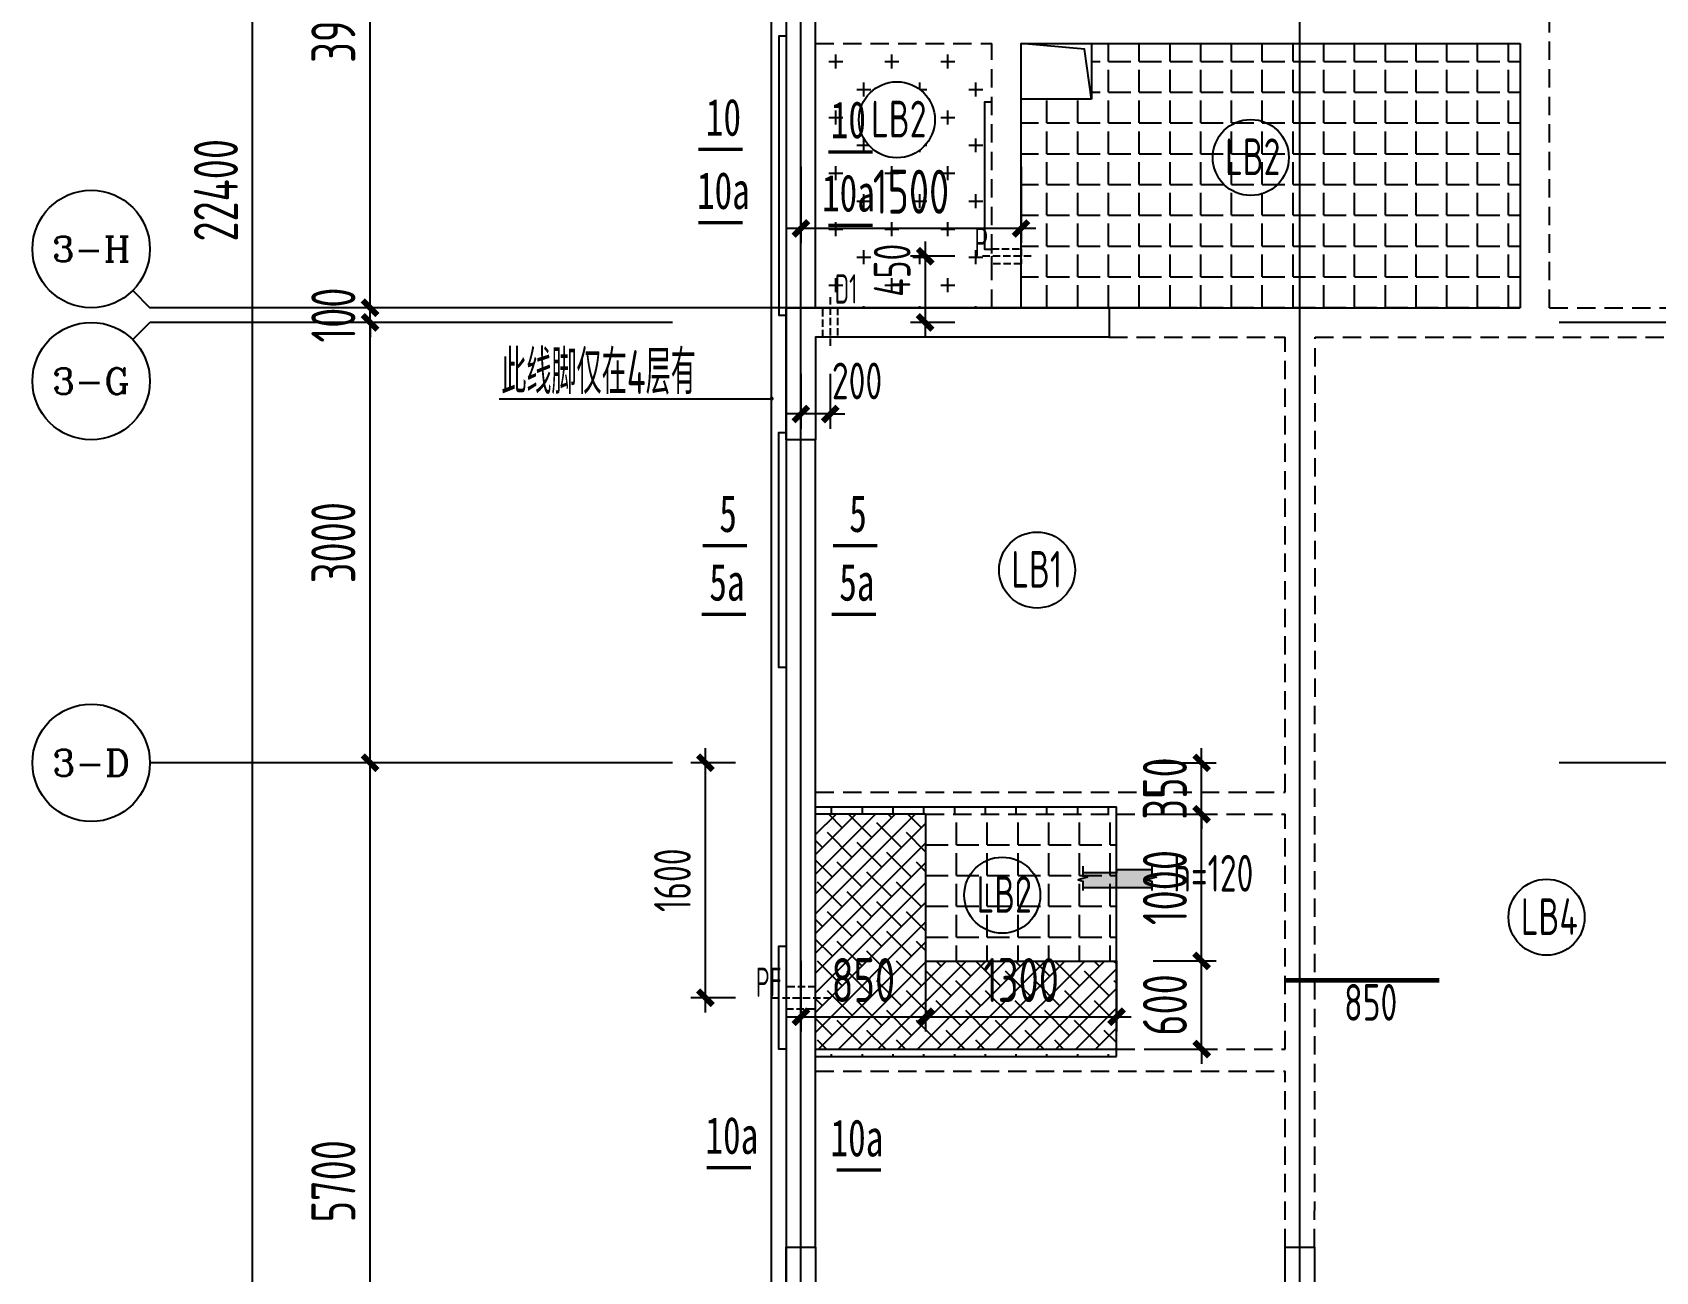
# Model space of a CAD drawing. Header units: millimetres. Extents: x -133666 to 880576, y -269375 to 86941.
# Drawn here: x 158965 to 170022, y 3244 to 11684 of the extents above; entities that cross this region are included whole.
import ezdxf
from ezdxf.enums import TextEntityAlignment as Align

# ---------------------------------------------------------------- set-up
doc = ezdxf.new("R2010")
doc.units = ezdxf.units.MM
doc.header["$LTSCALE"] = 1000
for name, pattern in [('CENTER', [50.8, 31.75, -6.35, 6.35, -6.35]), ('DASH', [0.35, 0.25, -0.1]), ('HIDDEN2', [0.1875, 0.125, -0.0625])]:
    doc.linetypes.add(name, pattern=pattern)
doc.layers.get('0').update_dxf_attribs({"linetype": 'CONTINUOUS'})
doc.layers.get('Defpoints').update_dxf_attribs({"color": 6, "linetype": 'CONTINUOUS'})
for name, color, linetype in [('A-外装饰线脚', 7, 'CONTINUOUS'), ('A-线脚看线', 9, 'CONTINUOUS'), ('A-设备穿墙洞', 161, 'CONTINUOUS'), ('AXIS', 253, 'CENTER'), ('AXIS_TEXT', 7, 'CONTINUOUS'), ('DIM', 3, 'CONTINUOUS'), ('DIM1', 3, 'CONTINUOUS'), ('JG1', 3, 'CONTINUOUS'), ('填充', 8, 'CONTINUOUS'), ('墙', 6, 'CONTINUOUS'), ('挑板', 3, 'CONTINUOUS'), ('板筋', 6, 'CONTINUOUS'), ('梁', 4, 'HIDDEN2'), ('模板线', 3, 'CONTINUOUS'), ('洞口', 5, 'CONTINUOUS'), ('钢筋_文字', 7, 'CONTINUOUS'), ('钢筋长度标注', 7, 'CONTINUOUS')]:
    doc.layers.add(name, color=color, linetype=linetype)
doc.styles.add('_TCH_AXIS', font='COMPLEX', dxfattribs={"bigfont": 'GBCBIG'})
doc.styles.add('COMPLEX', font='COMPLEX')
doc.styles.add('TSSD_BOLD', font='tssdeng2.shx', dxfattribs={"width": 0.7, "height": 250, "bigfont": 'CHINA.shx'})
doc.styles.add('TSSD_Dimension', font='tssdeng.shx', dxfattribs={"width": 0.7, "bigfont": 'Hztxt.shx'})
doc.styles.add('ZZ', font='tssdeng.shx', dxfattribs={"width": 0.7, "bigfont": 'tssdchn.shx'})
doc.styles.add('zzt', font='tssdeng.shx', dxfattribs={"width": 0.7, "height": 300, "bigfont": 'tssdchn.shx'})
doc.styles.add('钢筋长度', font='tssdeng.shx', dxfattribs={"width": 0.7, "height": 300, "bigfont": 'tssdchn.shx'})
doc.styles.add('黑体', font='simhei.ttf')
doc.dimstyles.new('DIM_1_100', dxfattribs={"dimtxt": 300, "dimasz": 100, "dimexe": 200, "dimexo": 50, "dimgap": 100, "dimtad": 1, "dimdec": 0, "dimzin": 0, "dimdsep": 46, "dimtxsty": 'zzt', "dimblk": 'ARCHTICK', "dimcen": 0, "dimclrt": 7, "dimadec": 0, "dimazin": 0, "dimtfac": 1, "dimtdec": 0, "dimtix": 1, "dimtmove": 2, "dimatfit": 0, "dimldrblk": 'ARCHTICK', "dimfxl": 0, "dimtolj": 1, "dimarcsym": 0})
doc.dimstyles.new('TSSD_100_100', dxfattribs={"dimtxt": 300, "dimasz": 100, "dimexe": 100, "dimexo": 250, "dimgap": 100, "dimtad": 1, "dimdec": 0, "dimzin": 0, "dimdsep": 46, "dimtxsty": 'ZZ', "dimblk": 'ARCHTICK', "dimcen": 0, "dimdle": 100, "dimclrd": 256, "dimclrt": 7, "dimadec": 0, "dimazin": 0, "dimtfac": 1, "dimtdec": 0, "dimtix": 1, "dimtmove": 2, "dimatfit": 3, "dimfxl": 0, "dimtolj": 1, "dimtzin": 0, "dimarcsym": 0})
pattern_1 = [(0, (164200, 1008.83), (0, 209.55), [152.4, -57.15]), (90, (164200, 1008.83), (-209.55, 1e-14), [152.4, -57.15])]

# ---------------------------------------------------------------- blocks, each defined once
blk = doc.blocks.new('_ArchTick')
at = {"color": 0, "linetype": 'ByBlock', "const_width": 0.4}
blk.add_lwpolyline([(-0.5, -0.5), (0.5, 0.5)], dxfattribs=at)
blk = doc.blocks.new('*D1042')
at = {"layer": 'Defpoints', "color": 0, "transparency": 16777216}
for p in [(166350, 5359), (166930, 5359), (166350, 4759)]:
    blk.add_point(p, dxfattribs=at)
at = {"layer": 'DIM', "lineweight": -2, "transparency": 16777216}
for p, q in [((166930, 5359), (166930, 5459)), ((166930, 4759), (166930, 5359)), ((166930, 4759), (166930, 4659))]:
    blk.add_line(p, q, dxfattribs=at)
at = {"layer": 'DIM', "color": 0, "lineweight": -2, "transparency": 16777216}
for p, q in [((166600, 5359), (167030, 5359)), ((166600, 4759), (167030, 4759))]:
    blk.add_line(p, q, dxfattribs=at)
at = {"layer": 'DIM', "lineweight": -2, "transparency": 16777216, "xscale": 100, "yscale": 100, "zscale": 100}
for p, rotation in [((166930, 5359), 270), ((166930, 4759), 90)]:
    blk.add_blockref('_ArchTick', p, dxfattribs=dict(at, rotation=rotation))
at = {"layer": 'DIM', "color": 7, "transparency": 16777216, "insert": (166680, 5059), "char_height": 300, "attachment_point": 5, "rotation": 90, "style": 'ZZ'}
blk.add_mtext('\\A1;600', dxfattribs=at)
blk = doc.blocks.new('*D1043')
at = {"layer": 'Defpoints', "color": 0, "transparency": 16777216}
for p in [(166350, 6709), (166930, 6709), (166350, 6359)]:
    blk.add_point(p, dxfattribs=at)
at = {"layer": 'DIM', "lineweight": -2, "transparency": 16777216}
for p, q in [((166930, 6709), (166930, 6809)), ((166930, 6359), (166930, 6709)), ((166930, 6359), (166930, 6259))]:
    blk.add_line(p, q, dxfattribs=at)
at = {"layer": 'DIM', "color": 0, "lineweight": -2, "transparency": 16777216}
for p, q in [((166600, 6709), (167030, 6709)), ((166600, 6359), (167030, 6359))]:
    blk.add_line(p, q, dxfattribs=at)
at = {"layer": 'DIM', "lineweight": -2, "transparency": 16777216, "xscale": 100, "yscale": 100, "zscale": 100}
for p, rotation in [((166930, 6709), 270), ((166930, 6359), 90)]:
    blk.add_blockref('_ArchTick', p, dxfattribs=dict(at, rotation=rotation))
at = {"layer": 'DIM', "color": 7, "transparency": 16777216, "insert": (166680, 6534), "char_height": 300, "attachment_point": 5, "rotation": 90, "style": 'ZZ'}
blk.add_mtext('\\A1;350', dxfattribs=at)
blk = doc.blocks.new('*D1044')
at = {"layer": 'Defpoints', "color": 0, "transparency": 16777216}
for p in [(164200, 5609), (165050, 5609), (165050, 4979)]:
    blk.add_point(p, dxfattribs=at)
at = {"layer": 'DIM', "color": 0, "lineweight": -2, "transparency": 16777216}
for p, q in [((164200, 5359), (164200, 4879)), ((165050, 5359), (165050, 4879))]:
    blk.add_line(p, q, dxfattribs=at)
at = {"layer": 'DIM', "lineweight": -2, "transparency": 16777216}
blk.add_line((164100, 4979), (165150, 4979), dxfattribs=at)
at = {"layer": 'DIM', "lineweight": -2, "transparency": 16777216, "xscale": 100, "yscale": 100, "zscale": 100, "rotation": 180}
blk.add_blockref('_ArchTick', (164200, 4979), dxfattribs=at)
at = {"layer": 'DIM', "lineweight": -2, "transparency": 16777216, "xscale": 100, "yscale": 100, "zscale": 100}
blk.add_blockref('_ArchTick', (165050, 4979), dxfattribs=at)
at = {"layer": 'DIM', "color": 7, "transparency": 16777216, "insert": (164625, 5229), "char_height": 300, "attachment_point": 5, "style": 'ZZ'}
blk.add_mtext('\\A1;850', dxfattribs=at)
blk = doc.blocks.new('*D1080')
at = {"layer": 'Defpoints', "color": 0, "transparency": 16777216}
for p in [(164200, 11019), (165700, 11019), (164200, 10349)]:
    blk.add_point(p, dxfattribs=at)
at = {"layer": 'DIM', "color": 0, "lineweight": -2, "transparency": 16777216}
for p, q in [((164200, 10769), (164200, 10249)), ((165700, 10769), (165700, 10249))]:
    blk.add_line(p, q, dxfattribs=at)
at = {"layer": 'DIM', "lineweight": -2, "transparency": 16777216}
blk.add_line((165800, 10349), (164100, 10349), dxfattribs=at)
at = {"layer": 'DIM', "lineweight": -2, "transparency": 16777216, "xscale": 100, "yscale": 100, "zscale": 100, "rotation": 180}
blk.add_blockref('_ArchTick', (164200, 10349), dxfattribs=at)
at = {"layer": 'DIM', "lineweight": -2, "transparency": 16777216, "xscale": 100, "yscale": 100, "zscale": 100}
blk.add_blockref('_ArchTick', (165700, 10349), dxfattribs=at)
at = {"layer": 'DIM', "color": 7, "transparency": 16777216, "insert": (164950, 10599), "char_height": 300, "attachment_point": 5, "style": 'ZZ'}
blk.add_mtext('\\A1;1500', dxfattribs=at)
blk = doc.blocks.new('$1292675')
at = {"layer": 'JG1'}
blk.add_hatch(color=8, dxfattribs=at).paths.add_polyline_path([(502, 20), (502, 64), (470, 74), (534, 91), (502, 101), (502, 140), (262, 140), (262, 120), (32, 120), (32, 101), (64, 91), (0, 74), (32, 64), (32, 20)])
for p, q in [((262, 120), (32, 120)), ((502, 140), (262, 140)), ((262, 140), (262, 120)), ((32, 20), (502, 20))]:
    blk.add_line(p, q, dxfattribs=at)
for points in [[(32, 165), (32, 101), (64, 91), (0, 74), (32, 64), (32, 0)], [(502, 165), (502, 101), (534, 91), (470, 74), (502, 64), (502, 0)]]:
    blk.add_lwpolyline(points, dxfattribs=at)
blk = doc.blocks.new('$1479726')
at = {"layer": '模板线', "color": 4, "const_width": 22.7}
for points in [[(0, 0), (302, 0)], [(886, 0), (1188, 0)]]:
    blk.add_lwpolyline(points, dxfattribs=at)
at = {"layer": '模板线', "color": 0, "style": '黑体', "width": 0.7}
for p in [(172, 220), (1057, 220)]:
    blk.add_text('5', height=252, dxfattribs=at).set_placement(p, align=Align.MIDDLE_CENTER)
blk = doc.blocks.new('$1162478')
at = {"layer": '模板线', "color": 4, "const_width": 22.7}
for points in [[(0, 17), (302, 17)], [(886, 0), (1188, 0)]]:
    blk.add_lwpolyline(points, dxfattribs=at)
at = {"layer": '模板线', "color": 0, "style": '黑体', "width": 0.7}
for p in [(172, 237), (1023, 220)]:
    blk.add_text('10', height=252, dxfattribs=at).set_placement(p, align=Align.MIDDLE_CENTER)
blk = doc.blocks.new('$1232228')
at = {"layer": '模板线', "color": 4, "const_width": 22.7}
for points in [[(0, 0), (302, 0)], [(886, 0), (1188, 0)]]:
    blk.add_lwpolyline(points, dxfattribs=at)
at = {"layer": '模板线', "color": 0, "style": '黑体', "width": 0.7}
for p in [(172, 220), (1057, 220)]:
    blk.add_text('5a', height=252, dxfattribs=at).set_placement(p, align=Align.MIDDLE_CENTER)
blk = doc.blocks.new('$1305720')
at = {"layer": '模板线', "color": 4, "const_width": 22.7}
for points in [[(19, 17), (321, 17)], [(905, 0), (1207, 0)]]:
    blk.add_lwpolyline(points, dxfattribs=at)
at = {"layer": '模板线', "color": 0, "style": '黑体', "width": 0.7}
for p in [(190, 237), (1042, 220)]:
    blk.add_text('10a', height=252, dxfattribs=at).set_placement(p, align=Align.MIDDLE_CENTER)
blk = doc.blocks.new('*D1029')
at = {"layer": 'Defpoints', "color": 0, "transparency": 16777216}
for p in [(166350, 6359), (166930, 6359), (166350, 5359)]:
    blk.add_point(p, dxfattribs=at)
at = {"layer": 'DIM', "lineweight": -2, "transparency": 16777216}
blk.add_line((166930, 5259), (166930, 6459), dxfattribs=at)
at = {"layer": 'DIM', "color": 0, "lineweight": -2, "transparency": 16777216}
for p, q in [((166600, 6359), (167030, 6359)), ((166600, 5359), (167030, 5359))]:
    blk.add_line(p, q, dxfattribs=at)
at = {"layer": 'DIM', "lineweight": -2, "transparency": 16777216, "xscale": 100, "yscale": 100, "zscale": 100}
for p, rotation in [((166930, 6359), 90), ((166930, 5359), 270)]:
    blk.add_blockref('_ArchTick', p, dxfattribs=dict(at, rotation=rotation))
at = {"layer": 'DIM', "color": 7, "transparency": 16777216, "insert": (166680, 5859), "char_height": 300, "attachment_point": 5, "rotation": 90, "style": 'ZZ'}
blk.add_mtext('\\A1;1000', dxfattribs=at)
blk = doc.blocks.new('$1642317')
at = {"layer": '洞口'}
blk.add_lwpolyline([(1880, 4170), (1400, 4170), (1400, 4550), (1880, 4550)], close=True, dxfattribs=at)
blk.add_lwpolyline([(1880, 4170), (1832, 4512), (1400, 4550)], dxfattribs=at)
blk = doc.blocks.new('*D1160')
at = {"layer": 'Defpoints', "color": 0, "transparency": 16777216}
for p in [(165050, 5609), (166350, 5609), (166350, 4979)]:
    blk.add_point(p, dxfattribs=at)
at = {"layer": 'DIM', "color": 0, "lineweight": -2, "transparency": 16777216}
for p, q in [((165050, 5359), (165050, 4879)), ((166350, 5359), (166350, 4879))]:
    blk.add_line(p, q, dxfattribs=at)
at = {"layer": 'DIM', "lineweight": -2, "transparency": 16777216}
blk.add_line((164950, 4979), (166450, 4979), dxfattribs=at)
at = {"layer": 'DIM', "lineweight": -2, "transparency": 16777216, "xscale": 100, "yscale": 100, "zscale": 100, "rotation": 180}
blk.add_blockref('_ArchTick', (165050, 4979), dxfattribs=at)
at = {"layer": 'DIM', "lineweight": -2, "transparency": 16777216, "xscale": 100, "yscale": 100, "zscale": 100}
blk.add_blockref('_ArchTick', (166350, 4979), dxfattribs=at)
at = {"layer": 'DIM', "color": 7, "transparency": 16777216, "insert": (165700, 5229), "char_height": 300, "attachment_point": 5, "style": 'ZZ'}
blk.add_mtext('\\A1;1300', dxfattribs=at)
blk = doc.blocks.new('*D865')
at = {"layer": 'Defpoints', "color": 0, "transparency": 16777216}
for p in [(-2935, 5700), (-875, 5700), (-875, 0)]:
    blk.add_point(p, dxfattribs=at)
at = {"layer": 'DIM1', "color": 0, "lineweight": -2, "transparency": 16777216}
for p, q in [((-925, 5700), (-3135, 5700)), ((-2935, 0), (-2935, 5700)), ((-925, 0), (-3135, 0))]:
    blk.add_line(p, q, dxfattribs=at)
at = {"layer": 'DIM1', "color": 0, "lineweight": -2, "transparency": 16777216, "xscale": 100, "yscale": 100, "zscale": 100}
for p, rotation in [((-2935, 5700), 90), ((-2935, 0), 270)]:
    blk.add_blockref('_ArchTick', p, dxfattribs=dict(at, rotation=rotation))
at = {"layer": 'DIM1', "color": 7, "transparency": 16777216, "insert": (-3185, 2850), "char_height": 300, "attachment_point": 5, "rotation": 90, "style": 'zzt'}
blk.add_mtext('\\A1;5700', dxfattribs=at)
blk = doc.blocks.new('*D866')
at = {"layer": 'Defpoints', "color": 0, "transparency": 16777216}
for p in [(-2935, 8700), (-875, 8700), (-875, 5700)]:
    blk.add_point(p, dxfattribs=at)
at = {"layer": 'DIM1', "color": 0, "lineweight": -2, "transparency": 16777216}
for p, q in [((-925, 8700), (-3135, 8700)), ((-2935, 5700), (-2935, 8700)), ((-925, 5700), (-3135, 5700))]:
    blk.add_line(p, q, dxfattribs=at)
at = {"layer": 'DIM1', "color": 0, "lineweight": -2, "transparency": 16777216, "xscale": 100, "yscale": 100, "zscale": 100}
for p, rotation in [((-2935, 8700), 90), ((-2935, 5700), 270)]:
    blk.add_blockref('_ArchTick', p, dxfattribs=dict(at, rotation=rotation))
at = {"layer": 'DIM1', "color": 7, "transparency": 16777216, "insert": (-3185, 7200), "char_height": 300, "attachment_point": 5, "rotation": 90, "style": 'zzt'}
blk.add_mtext('\\A1;3000', dxfattribs=at)
blk = doc.blocks.new('*D867')
at = {"layer": 'Defpoints', "color": 0, "transparency": 16777216}
for p in [(-2935, 8800), (-875, 8800), (-875, 8700)]:
    blk.add_point(p, dxfattribs=at)
at = {"layer": 'DIM1', "color": 0, "lineweight": -2, "transparency": 16777216}
for p, q in [((-2935, 8800), (-2935, 8900)), ((-925, 8800), (-3135, 8800)), ((-2935, 8700), (-2935, 8800)), ((-925, 8700), (-3135, 8700)), ((-2935, 8700), (-2935, 8600))]:
    blk.add_line(p, q, dxfattribs=at)
at = {"layer": 'DIM1', "color": 0, "lineweight": -2, "transparency": 16777216, "xscale": 100, "yscale": 100, "zscale": 100}
for p, rotation in [((-2935, 8800), 270), ((-2935, 8700), 90)]:
    blk.add_blockref('_ArchTick', p, dxfattribs=dict(at, rotation=rotation))
at = {"layer": 'DIM1', "color": 7, "transparency": 16777216, "insert": (-3185, 8750), "char_height": 300, "attachment_point": 5, "rotation": 90, "style": 'zzt'}
blk.add_mtext('\\A1;100', dxfattribs=at)
blk = doc.blocks.new('*D868')
at = {"layer": 'Defpoints', "color": 0, "transparency": 16777216}
for p in [(-2935, 12700), (-875, 12700), (-875, 8800)]:
    blk.add_point(p, dxfattribs=at)
at = {"layer": 'DIM1', "color": 0, "lineweight": -2, "transparency": 16777216}
for p, q in [((-925, 12700), (-3135, 12700)), ((-2935, 8800), (-2935, 12700)), ((-925, 8800), (-3135, 8800))]:
    blk.add_line(p, q, dxfattribs=at)
at = {"layer": 'DIM1', "color": 0, "lineweight": -2, "transparency": 16777216, "xscale": 100, "yscale": 100, "zscale": 100}
for p, rotation in [((-2935, 12700), 90), ((-2935, 8800), 270)]:
    blk.add_blockref('_ArchTick', p, dxfattribs=dict(at, rotation=rotation))
at = {"layer": 'DIM1', "color": 7, "transparency": 16777216, "insert": (-3185, 10750), "char_height": 300, "attachment_point": 5, "rotation": 90, "style": 'zzt'}
blk.add_mtext('\\A1;3900', dxfattribs=at)
blk = doc.blocks.new('*D872')
at = {"layer": 'Defpoints', "color": 0, "transparency": 16777216}
for p in [(-3735, 20800), (-875, 20800), (-875, -1600)]:
    blk.add_point(p, dxfattribs=at)
at = {"layer": 'DIM1', "color": 0, "lineweight": -2, "transparency": 16777216}
for p, q in [((-925, 20800), (-3935, 20800)), ((-3735, -1600), (-3735, 20800)), ((-925, -1600), (-3935, -1600))]:
    blk.add_line(p, q, dxfattribs=at)
at = {"layer": 'DIM1', "color": 0, "lineweight": -2, "transparency": 16777216, "xscale": 100, "yscale": 100, "zscale": 100}
for p, rotation in [((-3735, 20800), 90), ((-3735, -1600), 270)]:
    blk.add_blockref('_ArchTick', p, dxfattribs=dict(at, rotation=rotation))
at = {"layer": 'DIM1', "color": 7, "transparency": 16777216, "insert": (-3985, 9600), "char_height": 300, "attachment_point": 5, "rotation": 90, "style": 'zzt'}
blk.add_mtext('\\A1;22400', dxfattribs=at)
blk = doc.blocks.new('_AXISO')
blk.add_circle((0, 0), 0.5)
at = {"layer": 'AXIS_TEXT', "style": 'COMPLEX', "width": 1.041667}
blk.add_attdef('A', text='', height=0.56, dxfattribs=at).set_placement((-0.25, -0.28), (0.25, -0.28), align=Align.FIT)
blk = doc.blocks.new('$1466424')
at = {"layer": '板筋', "const_width": 30}
blk.add_lwpolyline([(3400, 5922), (4450, 5922)], dxfattribs=at)
at = {"layer": '钢筋_文字'}
for centre in [(754, 11784, 0), (3165, 11527, 0), (1709, 8717, 0), (1472, 6502, 0), (5180, 6352, 0)]:
    blk.add_circle(centre, 259, dxfattribs=at)
at = {"layer": '钢筋_文字', "style": 'TSSD_BOLD', "width": 0.7}
for s, p in [('LB2', (579, 11664, 0)), ('LB2', (2990, 11407, 0)), ('LB1', (1534, 8597, 0)), ('LB2', (1297, 6382, 0)), ('LB4', (5005, 6231, 0))]:
    blk.add_text(s, height=250, dxfattribs=at).set_placement(p)
at = {"layer": '钢筋_文字', "color": 7, "linetype": 'Continuous', "style": 'TSSD_BOLD', "width": 0.7}
blk.add_text(' h=120', height=250, dxfattribs=at).set_placement((2528, 6526, 0))
at = {"layer": '钢筋长度标注', "style": '钢筋长度', "width": 0.7}
blk.add_text('850', height=250, dxfattribs=at).set_placement((3801, 5647))
blk = doc.blocks.new('$133032')
at = {"layer": '挑板'}
blk.add_lwpolyline([(0, 22800), (0, 1700), (500, 1700), (500, 1000), (600, 1000), (600, 1100), (2100, 1100), (2100, 1000), (3400, 1000), (3400, 0), (4200, 0), (4200, 100), (6500, 100)], dxfattribs=at)
blk = doc.blocks.new('$1413619')
at = {"layer": 'A-线脚看线', "color": 5, "elevation": 0}
for points in [[(50, 12400), (0, 12400), (0, 10500), (50, 10500)], [(1450, 11950), (1400, 11950), (1400, 10950), (1450, 10950)], [(50, 8100), (0, 8100), (0, 9700), (50, 9700)], [(50, 5500), (0, 5500), (0, 6200), (50, 6200)]]:
    blk.add_lwpolyline(points, dxfattribs=at)
blk = doc.blocks.new('$1295222')
at = {"layer": 'A-外装饰线脚', "color": 23, "elevation": 0}
blk.add_lwpolyline([(3500, 1050), (500, 1050), (500, 1750), (0, 1750), (0, 23050), (4400, 23050), (4400, 22950), (7200, 22950), (7200, 22250), (7900, 22250), (7900, 17450), (7200, 17450), (7200, 17050), (10600, 17050), (10600, 16300)], dxfattribs=at)
blk = doc.blocks.new('$1837993')
at = {"layer": 'A-设备穿墙洞', "linetype": 'DASH', "ltscale": 0.2}
for points in [[(1875, 9450), (1540, 9450)], [(507, 9171), (507, 8833)], [(111, 4400), (512, 4400)], [(3457, 471), (3457, 133)], [(3957, 471), (3957, 133)], [(3536, 50), (3774, 50)]]:
    blk.add_lwpolyline(points, dxfattribs=at)
for points in [[(1807, 9500), (1807, 9400), (1607, 9400), (1607, 9500)], [(557, 8900), (457, 8900), (457, 9100), (557, 9100)], [(207, 4475), (207, 4325), (407, 4325), (407, 4475)], [(3507, 200), (3407, 200), (3407, 400), (3507, 400)], [(3907, 200), (4007, 200), (4007, 400), (3907, 400)], [(3707, 0), (3707, 100), (3607, 100), (3607, 0)]]:
    blk.add_lwpolyline(points, close=True, dxfattribs=at)
at = {"layer": 'A-设备穿墙洞', "color": 7, "linetype": 'DASH', "ltscale": 0.2, "style": 'zzt', "width": 0.6}
for s, p in [('P', (1489, 9448)), ('D1', (537, 9128)), ('PF', (0, 4405)), ('D1', (3328, 433)), ('D2', (3987, 406)), ('D2', (3765, -14))]:
    blk.add_text(s, height=200, dxfattribs=at).set_placement(p)
blk = doc.blocks.new('*D984')
at = {"layer": 'Defpoints', "color": 0, "transparency": 16777216}
for p in [(350, 6248), (804, 6248, 0), (804, 4648)]:
    blk.add_point(p, dxfattribs=at)
at = {"layer": 'DIM1', "color": 3, "lineweight": -2, "transparency": 16777216}
for p, q in [((350, 4548), (350, 6348)), ((554, 6248), (250, 6248)), ((554, 4648), (250, 4648))]:
    blk.add_line(p, q, dxfattribs=at)
at = {"layer": 'DIM1', "color": 3, "lineweight": -2, "transparency": 16777216, "xscale": 100, "yscale": 100, "zscale": 100}
for p, rotation in [((350, 6248), 90), ((350, 4648), 270)]:
    blk.add_blockref('_ArchTick', p, dxfattribs=dict(at, rotation=rotation))
at = {"layer": 'DIM1', "color": 7, "transparency": 16777216, "insert": (125, 5448), "char_height": 250, "attachment_point": 5, "rotation": 90, "style": 'TSSD_Dimension'}
blk.add_mtext('\\A1;1600', dxfattribs=at)
blk = doc.blocks.new('*D985')
at = {"layer": 'Defpoints', "color": 0, "transparency": 16777216}
for p in [(2300, 9698), (1847, 9248), (2300, 9248, 0)]:
    blk.add_point(p, dxfattribs=at)
at = {"layer": 'DIM1', "color": 3, "lineweight": -2, "transparency": 16777216}
for p, q in [((1847, 9798), (1847, 9148)), ((2050, 9698), (1747, 9698)), ((2050, 9248), (1747, 9248))]:
    blk.add_line(p, q, dxfattribs=at)
at = {"layer": 'DIM1', "color": 3, "lineweight": -2, "transparency": 16777216, "xscale": 100, "yscale": 100, "zscale": 100}
for p, rotation in [((1847, 9698), 90), ((1847, 9248), 270)]:
    blk.add_blockref('_ArchTick', p, dxfattribs=dict(at, rotation=rotation))
at = {"layer": 'DIM1', "color": 7, "transparency": 16777216, "insert": (1622, 9603), "char_height": 250, "attachment_point": 5, "rotation": 90, "style": 'TSSD_Dimension'}
blk.add_mtext('\\A1;450', dxfattribs=at)
blk = doc.blocks.new('*D1026')
at = {"layer": 'Defpoints', "color": 0, "transparency": 16777216}
for p in [(1000, 9148), (1200, 9148, 0), (1000, 8624)]:
    blk.add_point(p, dxfattribs=at)
at = {"layer": 'DIM1', "color": 3, "lineweight": -2, "transparency": 16777216}
for p, q in [((1000, 8898), (1000, 8524)), ((1200, 8898), (1200, 8524)), ((1000, 8624), (900, 8624)), ((1200, 8624), (1000, 8624)), ((1200, 8624), (1300, 8624))]:
    blk.add_line(p, q, dxfattribs=at)
at = {"layer": 'DIM1', "color": 3, "lineweight": -2, "transparency": 16777216, "xscale": 100, "yscale": 100, "zscale": 100}
blk.add_blockref('_ArchTick', (1000, 8624), dxfattribs=at)
at = {"layer": 'DIM1', "color": 3, "lineweight": -2, "transparency": 16777216, "xscale": 100, "yscale": 100, "zscale": 100, "rotation": 180}
blk.add_blockref('_ArchTick', (1200, 8624), dxfattribs=at)
at = {"layer": 'DIM1', "color": 7, "transparency": 16777216, "insert": (1383, 8849), "char_height": 250, "attachment_point": 5, "style": 'TSSD_Dimension'}
blk.add_mtext('\\A1;200', dxfattribs=at)
blk = doc.blocks.new('$1783196')
at = {"layer": 'AXIS'}
for p, q in [((5234.9, 3480), (5234.9, 27859.5)), ((8634.9, 3480), (8634.9, 27859.5)), ((46034.9, 14788.3), (4360, 14788.3)), ((54849.9, 14688.3), (4360, 14688.3)), ((54849.9, 11688.3), (4360, 11688.3))]:
    blk.add_line(p, q, dxfattribs=at)
at = {"layer": 'DIM1'}
for p, q in [((682.8, 14905.5), (800, 14788.3)), ((4360, 14788.3), (800, 14788.3)), ((682.8, 14571.2), (800, 14688.3)), ((4360, 14688.3), (800, 14688.3)), ((4360, 11688.3), (800, 11688.3))]:
    blk.add_line(p, q, dxfattribs=at)
ref = blk.add_blockref('_AXISO', (400, 15188.3), dxfattribs=dict(at, xscale=800, yscale=800, zscale=800))
ref.add_attrib('A', '3-H', dxfattribs={"layer": 'AXIS_TEXT', "height": 172.16, "style": '_TCH_AXIS'}).set_placement((133.6, 15102.3), (666.4, 15102.3), align=Align.FIT)
ref = blk.add_blockref('_AXISO', (400, 14288.3), dxfattribs=dict(at, xscale=800, yscale=800, zscale=800))
ref.add_attrib('A', '3-G', dxfattribs={"layer": 'AXIS_TEXT', "height": 177.09, "style": '_TCH_AXIS'}).set_placement((134.4, 14199.8), (665.6, 14199.8), align=Align.FIT)
ref = blk.add_blockref('_AXISO', (400, 11688.3), dxfattribs=dict(at, xscale=800, yscale=800, zscale=800))
ref.add_attrib('A', '3-D', dxfattribs={"layer": 'AXIS_TEXT', "height": 179.65, "style": '_TCH_AXIS'}).set_placement((134.8, 11598.5), (665.2, 11598.5), align=Align.FIT)
for p1, p2, distance, picture, middle in [((4360, 4388.3), (4360, 26788.3), 2860, '*D872', (1250, 15588.3)), ((4360, 14788.3), (4360, 18688.3), 2060, '*D868', (2050, 16738.3)), ((4360, 14688.3), (4360, 14788.3), 2060, '*D867', (2050, 14738.3)), ((4360, 11688.3), (4360, 14688.3), 2060, '*D866', (2050, 13188.3)), ((4360, 5988.3), (4360, 11688.3), 2060, '*D865', (2050, 8838.3))]:
    dim = blk.add_aligned_dim(p1=p1, p2=p2, distance=distance, dimstyle='DIM_1_100', dxfattribs=at)
    dim.commit()
    dim.dimension.update_dxf_attribs({"geometry": picture, "text_midpoint": middle, "insert": (5234.9, 5988.3)})
blk = doc.blocks.new('$1186913')
at = {"layer": 'A-设备穿墙洞'}
blk.add_blockref('$1837993', (693.1, 247.9), dxfattribs=at)
at = {"layer": 'DIM1'}
dim = blk.add_linear_dim(base=(1846.9, 9247.9), p1=(2300.2, 9697.9), p2=(2300.2, 9247.9, 0), angle=90, dimstyle='TSSD_100_100', dxfattribs=at)
dim.commit()
dim.dimension.update_dxf_attribs({"geometry": '*D985', "text_midpoint": (1621.9, 9602.9), "dimtype": 128})
dim = blk.add_linear_dim(base=(1000.2, 8623.6, 0), p1=(1200.2, 9147.9), p2=(1000.2, 9147.9, 0), dimstyle='TSSD_100_100', dxfattribs=at)
dim.commit()
dim.dimension.update_dxf_attribs({"geometry": '*D1026', "text_midpoint": (1383, 8848.6, 0), "dimtype": 128})
dim = blk.add_linear_dim(base=(350, 6247.9), p1=(804.1, 4647.9), p2=(804.1, 6247.9, 0), angle=90, dimstyle='TSSD_100_100', dxfattribs=at)
dim.commit()
dim.dimension.update_dxf_attribs({"geometry": '*D984', "text_midpoint": (125, 5447.9)})

msp = doc.modelspace()

# ---------------------------------------------------------------- hatches: boundary and pattern name
at = {"layer": 'JG1'}
h = msp.add_hatch(dxfattribs=at)
h.set_pattern_fill('ANSI38,_O', color=8, scale=30)
h.set_pattern_definition([(45, (169869.99, -58391.17), (-67.35192, 67.35192), []), (135, (169869.99, -58391.17), (-202.05576, 67.35192), [238.125, -142.875])])
h.paths.add_polyline_path([(165050, 5358.8), (165050, 6358.8), (164300, 6358.8), (164300, 4758.8), (166350, 4758.8), (166350, 5358.8)])
at = {"layer": '填充', "linetype": 'Continuous'}
h = msp.add_hatch(dxfattribs=at)
h.set_pattern_fill('CROSS', color=256, scale=30, style=0)
h.set_pattern_definition([(0, (164199.99, 1008.83), (190.5, 190.5), [95.25, -285.75]), (90, (164247.62, 961.2), (-190.5, 190.5), [95.25, -285.75])])
h.paths.add_polyline_path([(165500, 11608.8), (164300, 11608.8), (164300, 9808.8), (165500, 9808.8)])
h.paths.add_polyline_path([(164595.1, 11088.9, -1), (165113.5, 11088.9, -1)], flags=16)
h.paths.add_polyline_path([(164655.8, 10937.5), (165093.3, 10937.5), (165093.3, 11240.4), (164655.8, 11240.4)], flags=8)
h = msp.add_hatch(dxfattribs=at)
h.set_pattern_fill('ANGLE', color=256, scale=30, style=0)
h.set_pattern_definition(pattern_1)
h.paths.add_polyline_path([(169100, 9808.8), (169100, 11608.8), (166180, 11608.8), (166180, 11228.8), (165700, 11228.8), (165700, 9808.8), (166300, 9808.8)])
h = msp.add_hatch(dxfattribs=at)
h.set_pattern_fill('ANGLE', color=256, scale=30, style=0)
h.set_pattern_definition(pattern_1)
h.paths.add_polyline_path([(166350, 6358.8), (166350, 6408.8), (164300, 6408.8), (164300, 6358.8), (164900, 6358.8)])
h = msp.add_hatch(dxfattribs=at)
h.set_pattern_fill('ANGLE', color=256, scale=30, style=0)
h.set_pattern_definition([(0, (169870, -58391.17), (0, 209.55), [152.4, -57.15]), (90, (169870, -58391.17), (-209.55, 1e-14), [152.4, -57.15])])
h.paths.add_polyline_path([(166350, 5358.8), (166350, 6358.8), (165050, 6358.8), (165050, 5358.8)])
h = msp.add_hatch(dxfattribs=at)
h.set_pattern_fill('ANGLE', color=256, scale=30, style=0)
h.set_pattern_definition(pattern_1)
h.paths.add_polyline_path([(166350, 4708.8), (166350, 4758.8), (164300, 4758.8), (164300, 4708.8)])

# ---------------------------------------------------------------- linework, layer by layer
at = {"layer": '墙'}
for points in [[(164100, 8908.8), (164100, 9808.8), (166300, 9808.8), (166300, 9608.8), (164300, 9608.8), (164300, 8908.8)], [(164700, 908.8), (164100, 908.8), (164100, 3408.8), (164300, 3408.8), (164300, 1108.8), (164700, 1108.8)], [(167500, 3408.8), (167700, 3408.8), (167700, 908.8), (166600, 908.8), (166600, 1108.8), (167500, 1108.8)]]:
    msp.add_lwpolyline(points, close=True, dxfattribs=at)
at = {"layer": '梁', "linetype": 'Continuous'}
for p, q in [((164100, 17458.8), (164100, 9808.8)), ((164300, 9808.8), (164300, 17458.8)), ((165700, 11608.8), (169100, 11608.8)), ((165700, 9808.8), (165700, 11608.8)), ((169100, 11608.8), (169100, 9808.8)), ((166300, 9808.8), (169100, 9808.8)), ((164100, 8908.8), (164100, 3408.8)), ((164300, 3408.8), (164300, 8908.8)), ((164300, 6408.8), (166350, 6408.8)), ((165050, 6358.8), (164300, 6358.8)), ((166350, 4708.8), (166350, 6408.8)), ((164300, 4758.8), (166350, 4758.8)), ((164300, 4708.8), (166350, 4708.8))]:
    msp.add_line(p, q, dxfattribs=at)
at = {"layer": '梁'}
for p, q in [((169300, 9808.8), (169300, 15108.8)), ((164300, 11608.8), (165500, 11608.8)), ((165500, 9808.8), (165500, 11608.8)), ((169300, 9808.8), (170900, 9808.8)), ((166300, 9608.8), (167500, 9608.8)), ((167500, 6508.8), (167500, 9608.8)), ((167700, 3408.8), (167704, 9608.8)), ((167704, 9608.8), (170900, 9608.8)), ((164300, 6508.8), (167500, 6508.8)), ((165050, 6358.8), (166350, 6358.8)), ((166350, 6358.8), (167500, 6358.8)), ((167500, 4758.8), (167500, 6358.8)), ((166350, 4758.8), (167500, 4758.8)), ((164300, 4608.8), (167500, 4608.8)), ((167500, 3408.8), (167500, 4608.8))]:
    msp.add_line(p, q, dxfattribs=at)
at = {"layer": '梁', "linetype": 'Continuous'}
msp.add_lwpolyline([(165050, 6358.8), (165050, 5358.8), (166350, 5358.8)], dxfattribs=at)
at = {"layer": '钢筋_文字'}
msp.add_line((162143.8, 9188.4), (164000, 9188.4), dxfattribs=at)
at = {"layer": '钢筋_文字', "const_width": 13.3, "elevation": 0}
msp.add_lwpolyline([(164001.1, 9196.5, 1), (164001.1, 9183.1, 1)], format="xyb", close=True, dxfattribs=at)

# ---------------------------------------------------------------- block references
at = {"layer": 'A-设备穿墙洞'}
msp.add_blockref('$1186913', (163199.8, 461, 0), dxfattribs=at)
at = {"layer": 'JG1'}
msp.add_blockref('$1292675', (166087.9, 5838.8), dxfattribs=at)
at = {"layer": '填充', "linetype": 'Continuous'}
msp.add_blockref('$1783196', (158965.1, -4979.5), dxfattribs=at)
at = {"layer": '挑板'}
for name, p in [('$1295222', (164000, -941.2, 0)), ('$133032', (164100, -791.2)), ('$1413619', (164050, -741.2, 0))]:
    msp.add_blockref(name, p, dxfattribs=at)
at = {"layer": '模板线'}
for name, p in [('$1162478', (163500.5, 10869.7)), ('$1305720', (163481.7, 10370.5)), ('$1479726', (163532, 8187.3)), ('$1232228', (163524.2, 7719.8)), ('$1305720', (163539.8, 3934.5))]:
    msp.add_blockref(name, p, dxfattribs=at)
at = {"layer": '洞口'}
msp.add_blockref('$1642317', (164300, 7058.8, 0), dxfattribs=at)
at = {"layer": '钢筋长度标注'}
msp.add_blockref('$1466424', (164100, -694.9), dxfattribs=at)

# ---------------------------------------------------------------- texts
at = {"layer": '钢筋_文字', "style": 'zzt', "width": 0.6}
msp.add_text('此线脚仅在4层有', height=300, dxfattribs=at).set_placement((162158.9, 9220.3, 0))

# ---------------------------------------------------------------- dimensions: what is measured, and where the dimension line sits
at = {"layer": 'DIM'}
for base, p1, p2, picture, middle in [((164200, 10348.8), (165700, 11018.8), (164200, 11018.8), '*D1080', (164950, 10598.8)), ((165050, 4978.8), (164200, 5608.8), (165050, 5608.8), '*D1044', (164625, 5228.8)), ((166350, 4978.8), (165050, 5608.8), (166350, 5608.8), '*D1160', (165700, 5228.8))]:
    dim = msp.add_linear_dim(base=base, p1=p1, p2=p2, dimstyle='TSSD_100_100', dxfattribs=at)
    dim.commit()
    dim.dimension.update_dxf_attribs({"geometry": picture, "text_midpoint": middle})
for base, p1, p2, picture, middle in [((166930, 6708.8), (166350, 6358.8), (166350, 6708.8), '*D1043', (166680, 6533.8)), ((166930, 6358.8), (166350, 5358.8), (166350, 6358.8), '*D1029', (166680, 5858.8)), ((166930, 5358.8), (166350, 4758.8), (166350, 5358.8), '*D1042', (166680, 5058.8))]:
    dim = msp.add_linear_dim(base=base, p1=p1, p2=p2, angle=90, dimstyle='TSSD_100_100', dxfattribs=at)
    dim.commit()
    dim.dimension.update_dxf_attribs({"geometry": picture, "text_midpoint": middle})

doc.saveas('drawing.dxf')
